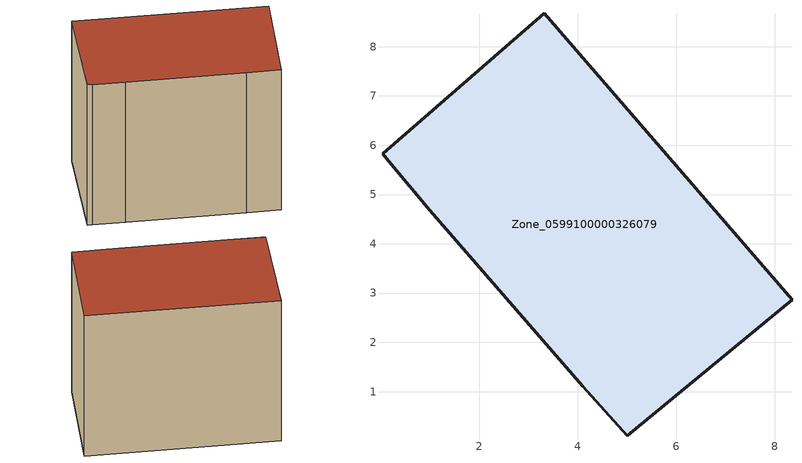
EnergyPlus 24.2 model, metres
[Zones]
Zone_0599100000326079
 floor ground (C_G): 0.17,5.68 0.04,5.82 3.32,8.68 8.35,2.86 5,0.1 4.1,1.11 1,4.68 z0
 wall outside (C_F): 0.17,5.68 1,4.68 4.1,1.11 5,0.1 8.35,2.86 3.32,8.68 0.04,5.82 0.17,5.68 z0:6.62
 roof outside (C_R): 0.04,5.82 0.17,5.68 1,4.68 4.1,1.11 5,0.1 8.35,2.86 3.32,8.68 z6.62
[BUILDING]
Pand.0599100000326079: North Axis=0; Terrain=City; Loads Convergence Tolerance Value=0.04; Temperature Convergence Tolerance Value=0.4; Solar Distribution=FullExterior; Maximum Number of Warmup Days=25; Minimum Number of Warmup Days=1
[Site:Location]
Rotterdam.The.Hague.AP_ZH_NLD Design_Conditions: Latitude=51.96; Longitude=4.45; Time Zone=1; Elevation=-4.5
[SITE:GROUNDTEMPERATURE:BUILDINGSURFACE]
18, 18, 18, 18, 18, 18, 18, 18, 18, 18, 18, 18
[MATERIAL] Thermal Absorptance=0.9; Solar Absorptance=0.7; Visible Absorptance=0.7
Name | Roughness | Thickness | Conductivity | Density | Specific Heat
G.TI.1946 | MediumSmooth | 0.15 | 1 | 540 | 1210
F.TI.1946 | Rough | 0.3 | 0.857143 | 1920 | 840
R.TI.1946 | MediumRough | 0.2 | 0.1 | 1500 | 1000
[CONSTRUCTION]
C_G: G.TI.1946
C_F: F.TI.1946
C_R: R.TI.1946
[ZONE]
Zone_0599100000326079: Type=1; Multiplier=1; Ceiling Height=Autocalculate; Volume=Autocalculate; Floor Area=autocalculate; Part of Total Floor Area=Yes
[ZONEINFILTRATION:DESIGNFLOWRATE]
Infil_Zone_0599100000326079: Zone or ZoneList or Space or SpaceList=Zone_0599100000326079; Schedule=AlwaysOn; Design Flow Rate Calculation Method=Flow/Area; Flow Rate per Floor Area=0.003; Constant Term Coefficient=1; Temperature Term Coefficient=0; Velocity Term Coefficient=0; Velocity Squared Term Coefficient=0
[HVACTEMPLATE:ZONE:IDEALLOADSAIRSYSTEM]
Zone_0599100000326079: Maximum Heating Supply Air Temperature=50; Minimum Cooling Supply Air Temperature=13; Maximum Heating Supply Air Humidity Ratio=0.0156; Minimum Cooling Supply Air Humidity Ratio=0.0077; Heating Limit=NoLimit; Cooling Limit=NoLimit; Dehumidification Control Type=ConstantSensibleHeatRatio; Cooling Sensible Heat Ratio=0.7; Dehumidification Setpoint=60; Humidification Control Type=None; Humidification Setpoint=30; Outdoor Air Method=None; Outdoor Air Flow Rate per Person=0.00944; Outdoor Air Flow Rate per Zone Floor Area=0; Outdoor Air Flow Rate per Zone=0; Demand Controlled Ventilation Type=None; Outdoor Air Economizer Type=NoEconomizer; Heat Recovery Type=None; Sensible Heat Recovery Effectiveness=0.7; Latent Heat Recovery Effectiveness=0.65
[ZONECONTROL:THERMOSTAT]
ThermostatControl_Zone_0599100000326079: Zone or ZoneList=Zone_0599100000326079; Control Type Schedule=DualSetpointControlType; Control 1=Thermostat_Zone_0599100000326079; Temperature Difference Between Cutout And Setpoint=0
[THERMOSTATSETPOINT:DUALSETPOINT]
Thermostat_Zone_0599100000326079: Heating Setpoint Temperature Schedule=HeatingSetpoint_Zone_0599100000326079; Cooling Setpoint Temperature Schedule=CoolingSetpoint_Zone_0599100000326079
[SCHEDULE:COMPACT]
HeatingSetpoint_Zone_0599100000326079: Through: 12/31, For: AllDays, Until: 24:00, 21
CoolingSetpoint_Zone_0599100000326079: Through: 12/31, For: AllDays, Until: 24:00, 24
DualSetpointControlType: Through: 12/31, For: AllDays, Until: 24:00, 4
AlwaysOn: Through: 12/31, For: AllDays, Until: 24:00, 1
